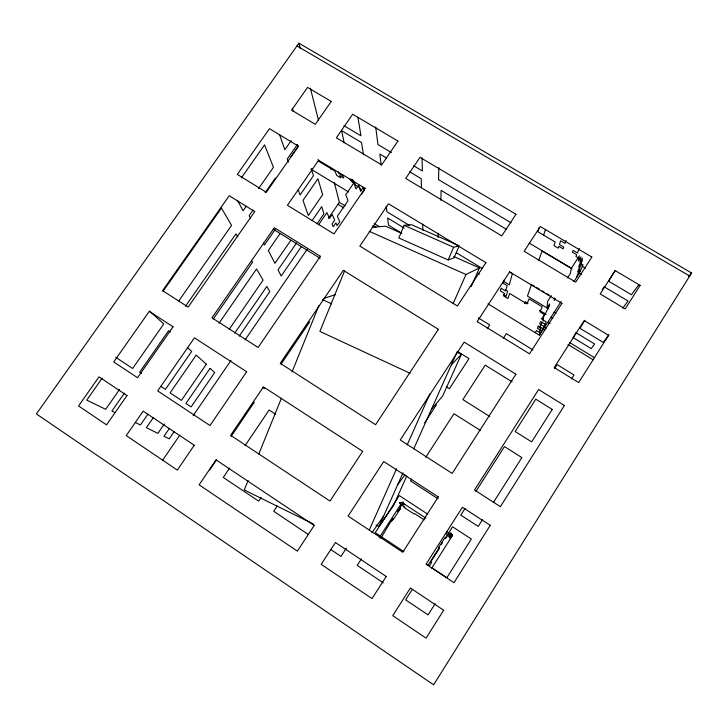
<?xml version="1.0" encoding="UTF-8"?>
<svg xmlns="http://www.w3.org/2000/svg" width="728" height="728" viewBox="0 0 728 728"><rect width="100%" height="100%" fill="white"/><g stroke="black" fill="none" stroke-linecap="round" stroke-linejoin="round"><path stroke-width="1.09" d="M438.784 167.658L438.584 179.679L511.147 222.832M438.074 237.419L438.147 233.197M440.859 200.355L441.095 190.39L506.397 229.329M543.152 321.039L543.661 316.716L549.258 306.233L549.558 303.94L546.874 308.099L547.756 301.083L551.278 295.623M554.572 297.989L554.226 300.309L555.282 298.671M576.931 276.877L577.413 274.52L579.907 270.634L579.415 273.018L573.91 281.581M581.09 264.937L582.491 258.194L579.907 262.207L580.953 257.029L578.332 261.106L579.37 255.828L571.362 268.25L570.434 273.355L567.503 277.914M538.902 227.891L538.028 231.813L555.155 241.978L554.053 245.645L558.285 248.166L558.867 246.355L563.135 248.894L563.754 247.083L559.45 244.526L560.651 240.786L565.019 243.38L566.002 240.513M503.794 280.307L502.893 283.019L507.243 285.649L505.432 290.891L501.155 288.288L500.3 290.863L504.55 293.448L503.676 295.968L507.898 298.544L509.718 293.484L526.935 303.931L529.074 298.871L542.242 306.852L539.912 311.802L544.244 314.441L541.914 319.21L546.2 321.812L539.412 335.244L488.042 303.876M543.425 235.663L545.536 229.384M538.793 260.36L542.042 251.005L571.981 268.86M524.506 303.521L525.161 301.656L528.018 303.394M531.54 284.43L527.445 296.087L548.311 308.718M248.102 480.48L244.262 489.971L313.541 524.078M258.768 454.126L281.381 398.262M292.046 371.908L318.928 305.496M344.572 270.88L319.883 331.413L410.101 373.282M579.306 248.375L577.431 252.98L573.072 250.396L572.381 252.197L576.703 254.764L575.985 256.529L580.28 259.077M404.131 225.325L398.844 237.965L448.148 259.932L453.926 257.994L459.231 245.818L453.644 247.283L404.131 225.325L411.557 224.706L458.231 245.381M448.148 259.932L453.644 247.283M453.198 303.494L465.975 274.501L479.443 267.922L453.671 256.456M471.143 286.632L479.443 267.922M369.287 529.993L396.56 468.732M407.198 444.854L429.848 393.966M375.985 525.025L378.988 526.49L403.075 472.672M413.731 448.848L457.293 351.506M406.77 475.957L393.348 505.851L378.988 526.49M457.257 352.407L461.397 354.309L442.679 395.977L431.376 409.409M579.415 273.018L583.055 265.001L580.28 263.354M535.317 332.741L536.372 330.567L540.504 333.087M602.284 289.571L603.448 287.66M615.096 270.707L608.644 281.181L631.458 294.749L638.784 284.739M584.93 320.293L579.979 328.301L603.239 342.387L608.99 334.816M691.6 273L433.633 684.821L36.4 413.941L298.926 43.18L691.6 273L688.597 276.403M435.153 603.685L428.055 614.896L405.642 599.872L412.157 589.653M571.616 378.815L574.037 374.993L557.157 364.628L554.727 368.432M482.464 519.719L478.214 526.408L460.797 515.087L465.046 508.426M493.375 502.511L521.867 457.584L504.486 446.573L475.966 491.3M428.037 565.265L439.412 547.429M441.204 544.617L442.406 542.742M445.399 538.047L452.579 526.79L471.353 539.038L446.837 577.704L431.795 567.749M450.914 533.242L448.83 536.518L449.158 536.964L451.233 533.715M451.551 534.179L449.485 537.419L449.813 537.865L451.861 534.643M452.17 535.098L450.132 538.301L450.441 538.729M431.813 567.986L452.47 535.544L450.596 532.76L448.494 536.054L447.811 535.116L445.691 538.456L444.963 537.537L438.502 547.665L439.303 548.466L430.758 561.87L431.631 562.498L429.52 565.82L429.065 565.52M561.197 301.356L539.412 335.244L540.54 325.098L542.251 322.449M581.954 260.751L579.388 264.737L578.887 267.24L581.435 263.272M580.416 266.548L578.387 269.697L577.895 272.126L579.907 268.996M379.261 537.619L401.974 502.52L403.23 502.056L401.137 505.287L402.539 504.968L399.299 502.848L401.974 502.52L425.953 518.2M411.693 478.997L410.474 480.88L438.074 498.817M425.789 457.239L453.981 413.731L480.58 430.576M503.394 338.156L506.333 333.615L532.851 349.904M361.379 558.895L357.202 565.356L383.265 582.819M424.642 422.85L436.4 404.795M487.26 328.683L489.716 324.916L478.241 317.872M346.355 548.184L341.004 556.41L330.721 549.513M277.277 505.896L273.701 511.284L308.29 534.47M261.197 497.397L258.677 501.173L223.278 477.431L229.584 468.086M245.008 445.718L269.123 409.991L275.612 414.241M230.994 436.591L254.263 402.256M281.054 364.127L309.709 321.849M209.628 470.015L216.471 459.914M361.707 194.012L364.291 190.217L363.308 187.269L360.697 191.091L358.64 185.121L355.992 188.989L353.835 182.91L345.755 194.704L348.029 200.628L337.364 216.216L339.73 221.776L337.091 225.625L335.899 222.895L333.242 226.781L332.014 224.033L334.689 220.12L332.223 214.451L329.511 218.418L326.927 212.64L318.637 224.715M162.444 460.469L179.743 435.226M193.202 415.597L231.004 360.433M245.099 339.867L307.252 249.176M328.401 218.327L339.357 202.329L334.343 182.573M296.587 242.888L278.032 269.879L281.199 276.012L301.246 246.81M234.753 333.096L266.812 286.468L269.815 291.573L239.194 336.172M169.124 428.801L163.973 436.29L169.224 438.857L174.265 431.513M312.157 220.548L321.712 206.643L323.905 213.832L317.044 223.833M279.925 233.77L268.341 250.532L274.947 263.318L290.8 240.304M153.344 417.599L146.364 427.709L157.876 433.342L164.291 424.014M219.028 323.232L256.529 268.96L263.081 280.098L229.265 329.192M213.286 318.991L252.598 262.18L251.451 260.224M275.175 229.502L264.437 245.008L263.418 243.052M147.848 414.25L140.431 424.979L135.335 422.486M297.524 144.308L287.296 158.959L288.425 162.144M124.379 393.166L111.903 411.047L114.96 412.539M185.422 306.324L235.954 233.87L237.674 236.8M252.989 210.101L249.149 215.615L250.678 218.555M265.165 192.656L275.411 177.96M290.918 156.793L297.879 146.819M178.806 300.882L231.577 225.389L221.439 208.099L162.999 291.327M291.2 140.65L284.857 149.731L279.434 134.352M246.291 206.17L243.061 210.792L237.464 200.246M258.577 188.588L273.455 167.294L264.555 144.854L241.396 177.832M119.538 389.498L105.697 409.309L86.75 400.127L102.166 378.178M371.862 532.832L383.611 516.161M397.643 484.803L404.95 474.838M622.686 308.281L628.027 301.01L604.031 286.705M451.315 364.874L461.397 354.309M323.632 298.48L335.399 294.667M405.105 504.568L401.547 502.575M372.144 227.273L385.631 226.199L401.164 233.106M369.233 231.304L465.975 274.501M322.522 299.645L331.822 303.913M296.969 45.946L689.68 276.058M391.473 152.589L377.959 144.554L375.694 126.881M413.686 165.802L422.367 170.971L422.049 157.821M581.699 265.966L585.549 268.259M343.925 125.671L360.942 135.799L357.876 117.181M386.541 158.012L379.807 153.99L381.208 165.083M409.646 171.79L421.194 178.669L421.448 187.633M529.302 243.143L571.707 268.423M578.742 272.891L581.645 274.62M532.505 285.012L534.434 286.168M536.363 287.332L539.257 289.08M542.151 290.827L544.08 291.992M546.983 293.73L548.912 294.895M509.464 271.944L512.348 273.683L509.309 284.821L503.53 281.317M351.387 179.306L353.799 180.762M456.301 252.734L482.327 268.486M553.999 312.157L555.901 313.304M409.646 225.525L386.877 211.739L386.168 206.142M310.783 169.042L348.63 191.983M404.131 228.01L387.615 217.991L388.524 225.17L401.847 233.269M539.466 310.337L546.136 314.387M550.905 317.281L552.816 318.436M477.513 272.927L479.452 274.101M505.623 289.981L507.562 291.154L506.178 296.251L503.275 294.494M541.441 318.327L543.361 319.492M548.157 322.413L550.077 323.578M545.026 324.133L540.777 321.549L539.648 323.851L543.871 326.417M339.357 202.329L345.181 205.878M374.292 223.605L379.142 226.554M544.107 327.009L546.055 328.191M569.341 342.369L594.567 357.73M542.733 328.674L538.547 326.126L537.455 328.364L541.605 330.894M338.01 204.304L343.834 207.853M372.945 225.589L375.857 227.364M537.919 326.126L540.831 327.9M542.77 329.083L544.717 330.266M568.004 344.462L593.238 359.841M273.264 229.211L320.12 258.304M512.084 381.845L485.203 365.137L462.881 399.581L489.798 416.534M457.502 351.488L468.978 358.622L449.394 388.707L446.528 386.896M262.617 387.341L264.501 388.561M427.755 514.168L399.299 495.577L375.257 532.659L403.967 551.678M446.792 531.831L452.47 535.544M401.11 502.629L404.268 504.695L400.664 502.684M400.218 502.739L403.412 504.832L399.763 502.793M451.688 536.782L445.572 533.506M424.197 519.874L414.778 513.713L414.014 513.959L404.04 507.425L404.923 507.261L401.638 505.114L397.625 511.648L400.755 508.108L394.203 518.236L391.218 521.548L393.156 518.245L390.845 521.512L380.771 538.347M427.691 564.619L428.619 565.228M115.707 357.248L132.623 368.486L163.736 323.96L149.522 311.065M141.523 373.373L139.685 372.154L168.632 330.639L170.279 332.114M160.815 386.268L165.411 389.334L191.682 351.36L187.569 347.656M311.893 168.723L312.649 170.17M318 159.477L318.928 161.388L334.771 170.962L336.809 175.484L340.731 177.85L339.739 175.621L343.698 178.005L342.724 175.767L338.748 173.355L337.929 171.508M350.086 179.079L350.705 180.58L354.7 182.992L355.583 185.194L359.559 187.597L360.906 191.018M298.198 189.699L300.072 194.995L313.44 175.676L311.484 169.196M292.301 108.335L293.275 111.548M298.926 43.18L300.318 48.667M310.356 88.179L318.445 120.011M330.439 167.203L330.994 169.406M344.144 142.815L341.632 130.676L361.498 142.515L363.527 154.727M351.806 179.279L352.479 182.546M422.668 224.051L422.841 230.394M576.048 332.723L573.072 337.574L591.245 348.621L594.612 343.98L576.048 332.723M640.121 285.367L625.225 308.899L600.218 293.957L615.133 270.57L640.121 285.367M608.581 335.299L578.651 382.582L554.226 367.567L584.193 320.575L608.581 335.299M564.382 405.514L500.382 506.67L474.52 490.017L538.62 389.535L564.382 405.514M490.262 525.334L453.981 582.682L426.062 564.2L462.389 507.27L490.262 525.334M443.68 610.246L426.062 638.147L392.747 615.66L410.392 588.015L443.68 610.246M552.243 409.418L531.649 441.887L515.169 431.513L535.772 399.181L552.243 409.418M515.915 374.21L452.161 473.4L400.236 439.985L464.164 342.133L515.915 374.21M386.222 576.476L371.999 598.607L321.175 564.337L335.426 542.515L386.222 576.476M561.934 303.385L529.529 353.817L477.168 321.621L509.664 271.863L561.934 303.385M591.846 257.057L575.73 282.146L524.142 251.287L540.312 226.526L591.846 257.057M438.292 496.924L402.739 552.252L348.102 516.052L383.747 461.516L438.292 496.924M438.383 329.32L375.603 424.706L280.253 363.327L343.298 270.325L438.383 329.32M515.988 214.26L501.774 235.872L405.705 178.433L419.992 157.357L515.988 214.26M485.913 262.653L457.384 306.024L359.823 246.091L388.488 203.804L485.913 262.653M362.699 451.351L329.993 501.082L230.639 435.299L263.472 386.877L362.699 451.351M314.205 525.48L297.352 551.114L199.108 484.83L216.025 459.869L314.205 525.48M365.119 188.352L333.997 233.934L287.424 205.287L318.609 160.269L365.119 188.352M397.943 141.05L381.663 164.901L336.363 137.81L352.689 114.241L397.943 141.05M320.365 256.292L258.112 347.493L211.984 317.817L274.347 227.737L320.365 256.292M194.258 445.272L177.332 470.088L126.226 435.599L143.179 411.138L194.258 445.272M246.665 371.744L209.983 425.543L157.685 390.881L194.431 337.847L246.665 371.744M322.641 194.704L308.317 215.515L302.994 200.391L317.954 178.742L322.641 194.704M206.333 364.209L181.418 400.391L170.097 392.847L196.196 355.082L206.333 364.209M210.046 368.368L185.904 403.485L191.082 406.934L214.687 372.536L210.046 368.368M298.462 146.182L266.33 192.265L237.301 174.411L269.46 128.683L298.462 146.182M173.046 326.808L137.547 377.732L113.732 361.943L149.249 311.356L173.046 326.808M331.24 101.438L315.306 124.297L291.619 110.137L307.562 87.424L331.24 101.438M254.736 211.566L188.161 307.089L162.59 290.618L229.22 195.75L254.736 211.566M126.991 395.541L106.561 424.861L78.56 405.96L99.008 376.858L126.991 395.541"/></g></svg>
